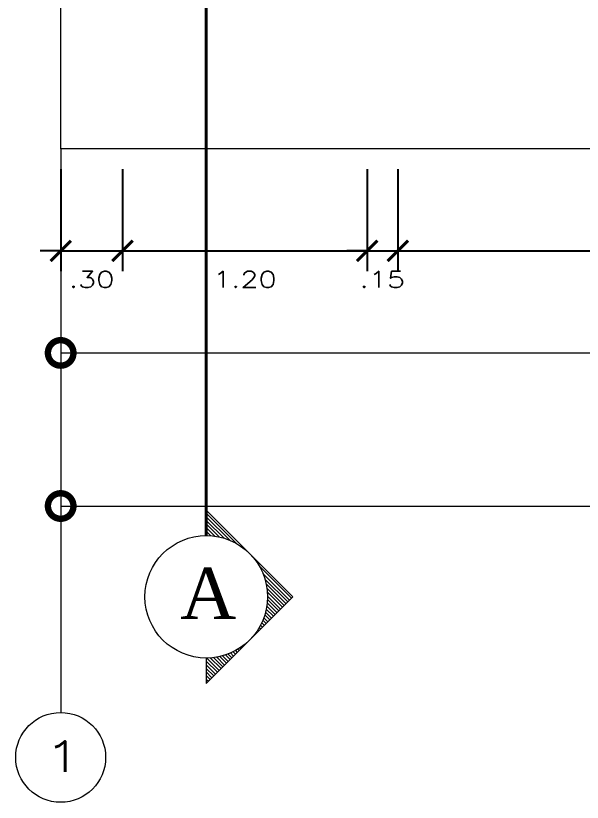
# Model space of a CAD drawing. Header units: millimetres. Extents: x 1313 to 1393.8, y 883.5 to 926.2.
# Drawn here: x 1315.643 to 1318.416, y 903.944 to 907.797 of the extents above; entities that cross this region are included whole.
import ezdxf
from ezdxf.enums import TextEntityAlignment as Align

# ---------------------------------------------------------------- set-up
doc = ezdxf.new("R2010")
doc.units = ezdxf.units.MM
doc.linetypes.add('ACAD_ISO02W100', pattern=[15, 12, -3])
doc.linetypes.add('HIDDEN2', pattern=[0.1875, 0.125, -0.0625])
for name, color, linetype, lineweight in [('cotas', 87, 'Continuous', 15), ('ejes', 147, 'Continuous', 5), ('INDICADORES', 101, 'Continuous', 5), ('Linea Corte', 24, 'ACAD_ISO02W100', 70), ('proy', 42, 'HIDDEN2', 5), ('TEXTOS', 7, 'Continuous', 20)]:
    doc.layers.add(name, color=color, linetype=linetype, lineweight=lineweight)
doc.styles.add('arial', font='arial.ttf')
doc.styles.add('R80-50', font='romans.shx', dxfattribs={"width": 1.3, "height": 0.08})
doc.styles.add('ROMANS', font='romans')
doc.styles.add('TEXTOS', font='times.ttf', dxfattribs={"oblique": 20, "height": 0.2})
doc.dimstyles.new('horizontal', dxfattribs={"dimtxt": 0.1, "dimasz": 0.25, "dimexe": 0.15, "dimexo": 0.1, "dimgap": 0.05, "dimtad": 1, "dimtih": 1, "dimtoh": 1, "dimzin": 4, "dimdsep": 46, "dimtxsty": 'arial', "dimblk": 'DOTSMALL', "dimcen": 1, "dimclrd": 11, "dimclre": 11, "dimclrt": 20, "dimazin": 1, "dimtfac": 1, "dimtmove": 0, "dimatfit": 3, "dimfxl": 1, "dimlwd": 5, "dimlwe": 5, "dimarcsym": 0})
doc.dimstyles.new('HORIZONTAL 1.1', dxfattribs={"dimtxt": 0.2, "dimasz": 0.1, "dimexe": 0.1, "dimexo": 0.1, "dimgap": 0.1, "dimtad": 2, "dimzin": 4, "dimdsep": 46, "dimtxsty": 'R80-50', "dimblk": 'ARCHTICK', "dimcen": 0.09, "dimdle": 0.1, "dimclrd": 256, "dimclre": 256, "dimclrt": 7, "dimaunit": 1, "dimazin": 0, "dimtfac": 1, "dimtix": 1, "dimtmove": 0, "dimatfit": 3, "dimldrblk": 'ARCHTICK', "dimfxl": 1, "dimtolj": 1, "dimtzin": 0, "dimarcsym": 0})

# ---------------------------------------------------------------- blocks, each defined once
blk = doc.blocks.new('_ArchTick')
at = {"color": 0, "const_width": 0.15}
blk.add_lwpolyline([(-0.5, -0.5), (0.5, 0.5)], dxfattribs=at)
blk = doc.blocks.new('*D378')
at = {"layer": 'cotas', "lineweight": -2, "transparency": 16777216}
for p, q in [((1315.8626, 907.0452), (1315.8626, 906.5451)), ((1316.1656, 907.0448), (1316.1656, 906.5451)), ((1315.8626, 906.6451), (1315.7626, 906.6451)), ((1315.8626, 906.6451), (1316.1656, 906.6451)), ((1316.1656, 906.6451), (1316.2656, 906.6451))]:
    blk.add_line(p, q, dxfattribs=at)
at = {"layer": 'Defpoints', "color": 0, "transparency": 16777216}
for p in [(1315.8626, 907.1452), (1316.1656, 907.1448), (1316.1656, 906.6451)]:
    blk.add_point(p, dxfattribs=at)
at = {"layer": 'cotas', "lineweight": -2, "transparency": 16777216, "xscale": 0.1, "yscale": 0.1, "zscale": 0.1}
blk.add_blockref('_ArchTick', (1315.8626, 906.6451), dxfattribs=at)
at = {"layer": 'cotas', "lineweight": -2, "transparency": 16777216, "xscale": 0.1, "yscale": 0.1, "zscale": 0.1, "rotation": 180}
blk.add_blockref('_ArchTick', (1316.1656, 906.6451), dxfattribs=at)
at = {"layer": 'cotas', "color": 7, "transparency": 16777216, "insert": (1316.0141, 906.5051), "char_height": 0.08, "attachment_point": 5, "style": 'R80-50'}
blk.add_mtext('\\A1;.30', dxfattribs=at)
blk = doc.blocks.new('*D379')
at = {"layer": 'cotas', "lineweight": -2, "transparency": 16777216}
for p, q in [((1316.1656, 907.0448), (1316.1656, 906.5451)), ((1317.3626, 907.0452), (1317.3626, 906.5451)), ((1316.0656, 906.6451), (1317.4626, 906.6451))]:
    blk.add_line(p, q, dxfattribs=at)
at = {"layer": 'Defpoints', "color": 0, "transparency": 16777216}
for p in [(1316.1656, 907.1448), (1317.3626, 907.1452), (1317.3626, 906.6451)]:
    blk.add_point(p, dxfattribs=at)
at = {"layer": 'cotas', "lineweight": -2, "transparency": 16777216, "xscale": 0.1, "yscale": 0.1, "zscale": 0.1, "rotation": 180}
blk.add_blockref('_ArchTick', (1316.1656, 906.6451), dxfattribs=at)
at = {"layer": 'cotas', "lineweight": -2, "transparency": 16777216, "xscale": 0.1, "yscale": 0.1, "zscale": 0.1}
blk.add_blockref('_ArchTick', (1317.3626, 906.6451), dxfattribs=at)
at = {"layer": 'cotas', "color": 7, "transparency": 16777216, "insert": (1316.7641, 906.5051), "char_height": 0.08, "attachment_point": 5, "style": 'R80-50'}
blk.add_mtext('\\A1;1.20', dxfattribs=at)
blk = doc.blocks.new('*D380')
at = {"layer": 'cotas', "lineweight": -2, "transparency": 16777216}
for p, q in [((1317.3626, 907.0452), (1317.3626, 906.5451)), ((1317.5126, 907.0452), (1317.5126, 906.5451)), ((1317.3626, 906.6451), (1317.2626, 906.6451)), ((1317.3626, 906.6451), (1317.5126, 906.6451)), ((1317.5126, 906.6451), (1317.6126, 906.6451))]:
    blk.add_line(p, q, dxfattribs=at)
at = {"layer": 'Defpoints', "color": 0, "transparency": 16777216}
for p in [(1317.3626, 907.1452), (1317.5126, 907.1452), (1317.5126, 906.6451)]:
    blk.add_point(p, dxfattribs=at)
at = {"layer": 'cotas', "lineweight": -2, "transparency": 16777216, "xscale": 0.1, "yscale": 0.1, "zscale": 0.1}
blk.add_blockref('_ArchTick', (1317.3626, 906.6451), dxfattribs=at)
at = {"layer": 'cotas', "lineweight": -2, "transparency": 16777216, "xscale": 0.1, "yscale": 0.1, "zscale": 0.1, "rotation": 180}
blk.add_blockref('_ArchTick', (1317.5126, 906.6451), dxfattribs=at)
at = {"layer": 'cotas', "color": 7, "transparency": 16777216, "insert": (1317.4376, 906.5051), "char_height": 0.08, "attachment_point": 5, "style": 'R80-50'}
blk.add_mtext('\\A1;.15', dxfattribs=at)
blk = doc.blocks.new('*D381')
at = {"layer": 'cotas', "lineweight": -2, "transparency": 16777216}
for p, q in [((1317.5126, 907.0452), (1317.5126, 906.5451)), ((1321.7126, 907.0452), (1321.7126, 906.5451)), ((1317.4126, 906.6451), (1321.8126, 906.6451))]:
    blk.add_line(p, q, dxfattribs=at)
at = {"layer": 'Defpoints', "color": 0, "transparency": 16777216}
for p in [(1317.5126, 907.1452), (1321.7126, 907.1452), (1321.7126, 906.6451)]:
    blk.add_point(p, dxfattribs=at)
at = {"layer": 'cotas', "lineweight": -2, "transparency": 16777216, "xscale": 0.1, "yscale": 0.1, "zscale": 0.1, "rotation": 180}
blk.add_blockref('_ArchTick', (1317.5126, 906.6451), dxfattribs=at)
at = {"layer": 'cotas', "lineweight": -2, "transparency": 16777216, "xscale": 0.1, "yscale": 0.1, "zscale": 0.1}
blk.add_blockref('_ArchTick', (1321.7126, 906.6451), dxfattribs=at)
at = {"layer": 'cotas', "color": 7, "transparency": 16777216, "insert": (1319.6126, 906.5051), "char_height": 0.08, "attachment_point": 5, "style": 'R80-50'}
blk.add_mtext('\\A1;4.20', dxfattribs=at)
blk = doc.blocks.new('_DotSmall')
at = {"color": 0, "linetype": 'ByBlock', "const_width": 0.5}
blk.add_lwpolyline([(-0.0625, 0, 1), (0.0625, 0, 1)], format="xyb", close=True, dxfattribs=at)
blk = doc.blocks.new('*D574')
at = {"layer": 'cotas', "color": 11, "lineweight": 5, "transparency": 16777216}
for p, q in [((1315.8626, 907.0452), (1315.8626, 905.9951)), ((1321.8626, 907.0452), (1321.8626, 905.9951)), ((1315.8626, 906.1451), (1321.8626, 906.1451))]:
    blk.add_line(p, q, dxfattribs=at)
at = {"layer": 'Defpoints', "color": 0, "transparency": 16777216}
for p in [(1315.8626, 907.1452), (1321.8626, 907.1452), (1321.8626, 906.1451)]:
    blk.add_point(p, dxfattribs=at)
at = {"layer": 'cotas', "color": 11, "lineweight": 5, "transparency": 16777216, "xscale": 0.25, "yscale": 0.25, "zscale": 0.25, "rotation": 180}
blk.add_blockref('_DotSmall', (1315.8626, 906.1451), dxfattribs=at)
at = {"layer": 'cotas', "color": 11, "lineweight": 5, "transparency": 16777216, "xscale": 0.25, "yscale": 0.25, "zscale": 0.25}
blk.add_blockref('_DotSmall', (1321.8626, 906.1451), dxfattribs=at)
at = {"layer": 'cotas', "color": 20, "transparency": 16777216, "insert": (1318.8626, 906.2462), "char_height": 0.1, "attachment_point": 5, "style": 'arial'}
blk.add_mtext('6.00', dxfattribs=at)
blk = doc.blocks.new('*D400')
at = {"layer": 'cotas', "color": 11, "lineweight": 5, "transparency": 16777216}
for p, q in [((1315.8626, 907.0452), (1315.8626, 905.2451)), ((1327.8626, 907.0452), (1327.8626, 905.2451)), ((1315.8626, 905.3951), (1327.8626, 905.3951))]:
    blk.add_line(p, q, dxfattribs=at)
at = {"layer": 'Defpoints', "color": 0, "transparency": 16777216}
for p in [(1315.8626, 907.1452), (1327.8626, 907.1452), (1327.8626, 905.3951)]:
    blk.add_point(p, dxfattribs=at)
at = {"layer": 'cotas', "color": 11, "lineweight": 5, "transparency": 16777216, "xscale": 0.25, "yscale": 0.25, "zscale": 0.25, "rotation": 180}
blk.add_blockref('_DotSmall', (1315.8626, 905.3951), dxfattribs=at)
at = {"layer": 'cotas', "color": 11, "lineweight": 5, "transparency": 16777216, "xscale": 0.25, "yscale": 0.25, "zscale": 0.25}
blk.add_blockref('_DotSmall', (1327.8626, 905.3951), dxfattribs=at)
at = {"layer": 'cotas', "color": 20, "transparency": 16777216, "insert": (1321.8626, 905.4962), "char_height": 0.1, "attachment_point": 5, "style": 'arial'}
blk.add_mtext('12.00', dxfattribs=at)

msp = doc.modelspace()

# ---------------------------------------------------------------- hatches: boundary and pattern name
at = {"layer": 'INDICADORES'}
h = msp.add_hatch(dxfattribs=at)
h.set_pattern_fill('ANSI31', color=256, scale=0.1, angle=-90, style=0)
h.set_pattern_definition([(315, (1295.600977, 907.525276), (0.008838835, 0.008838835), [])])
h.paths.add_polyline_path([(1316.9995, 904.9505), (1316.7874, 905.1626, -0.414214), (1316.7874, 904.7384)])
h.paths.add_polyline_path([(1316.7874, 904.7384, -0.198912), (1316.5752, 904.6505), (1316.5752, 904.5262)])
h.paths.add_polyline_path([(1316.5752, 905.3748), (1316.5752, 905.2505, -0.198912), (1316.7874, 905.1626)])

# ---------------------------------------------------------------- linework, layer by layer
at = {"layer": 'ejes', "color": 5, "ltscale": 3}
msp.add_lwpolyline([(1315.8626, 907.1452), (1315.8626, 904.3837)], dxfattribs=at)
at = {"layer": 'ejes', "color": 4, "linetype": 'Continuous'}
msp.add_circle((1315.8626, 904.1639), 0.22, dxfattribs=at)
at = {"layer": 'INDICADORES'}
msp.add_lwpolyline([(1316.5752, 904.6505), (1316.5752, 904.525), (1316.9995, 904.9505), (1316.5752, 905.3748), (1316.5752, 905.2505)], dxfattribs=at)
msp.add_circle((1316.5752, 904.9505), 0.3, dxfattribs=at)
at = {"layer": 'Linea Corte', "lineweight": 40, "ltscale": 3}
msp.add_line((1316.5752, 924.8347), (1316.5752, 905.2505), dxfattribs=at)
at = {"layer": 'proy', "ltscale": 40}
for p, q in [((1315.8626, 907.1452), (1315.8626, 908.4952)), ((1327.5626, 907.1452), (1315.8626, 907.1452))]:
    msp.add_line(p, q, dxfattribs=at)

# ---------------------------------------------------------------- texts
at = {"layer": 'ejes', "color": 3, "linetype": 'Continuous', "ltscale": 0.75, "style": 'ROMANS', "width": 1.5}
msp.add_text('1', height=0.15, dxfattribs=at).set_placement((1315.7779, 904.0925))
at = {"layer": 'TEXTOS', "style": 'TEXTOS'}
msp.add_text('A', height=0.25, dxfattribs=at).set_placement((1316.5848, 904.9674), align=Align.MIDDLE_CENTER)

# ---------------------------------------------------------------- dimensions: what is measured, and where the dimension line sits
at = {"layer": 'cotas'}
for base, p1, p2, dimstyle, picture, middle in [((1316.1656, 906.6451), (1315.8626, 907.1452), (1316.1656, 907.1448), 'HORIZONTAL 1.1', '*D378', (1316.0141, 906.5051)), ((1321.8626, 906.1451), (1315.8626, 907.1452), (1321.8626, 907.1452), 'horizontal', '*D574', (1318.8626, 906.2462)), ((1317.3626, 906.6451), (1316.1656, 907.1448), (1317.3626, 907.1452), 'HORIZONTAL 1.1', '*D379', (1316.7641, 906.5051)), ((1317.5126, 906.6451), (1317.3626, 907.1452), (1317.5126, 907.1452), 'HORIZONTAL 1.1', '*D380', (1317.4376, 906.5051)), ((1321.7126, 906.6451), (1317.5126, 907.1452), (1321.7126, 907.1452), 'HORIZONTAL 1.1', '*D381', (1319.6126, 906.5051))]:
    dim = msp.add_linear_dim(base=base, p1=p1, p2=p2, dimstyle=dimstyle, dxfattribs=at)
    dim.commit()
    dim.dimension.update_dxf_attribs({"geometry": picture, "text_midpoint": middle})
dim = msp.add_linear_dim(base=(1327.8626, 905.3951), p1=(1315.8626, 907.1452), p2=(1327.8626, 907.1452), dimstyle='horizontal', dxfattribs=at)
dim.commit()
dim.dimension.update_dxf_attribs({"geometry": '*D400', "text_midpoint": (1321.8626, 905.3951), "dimtype": 160})

doc.saveas('drawing.dxf')
